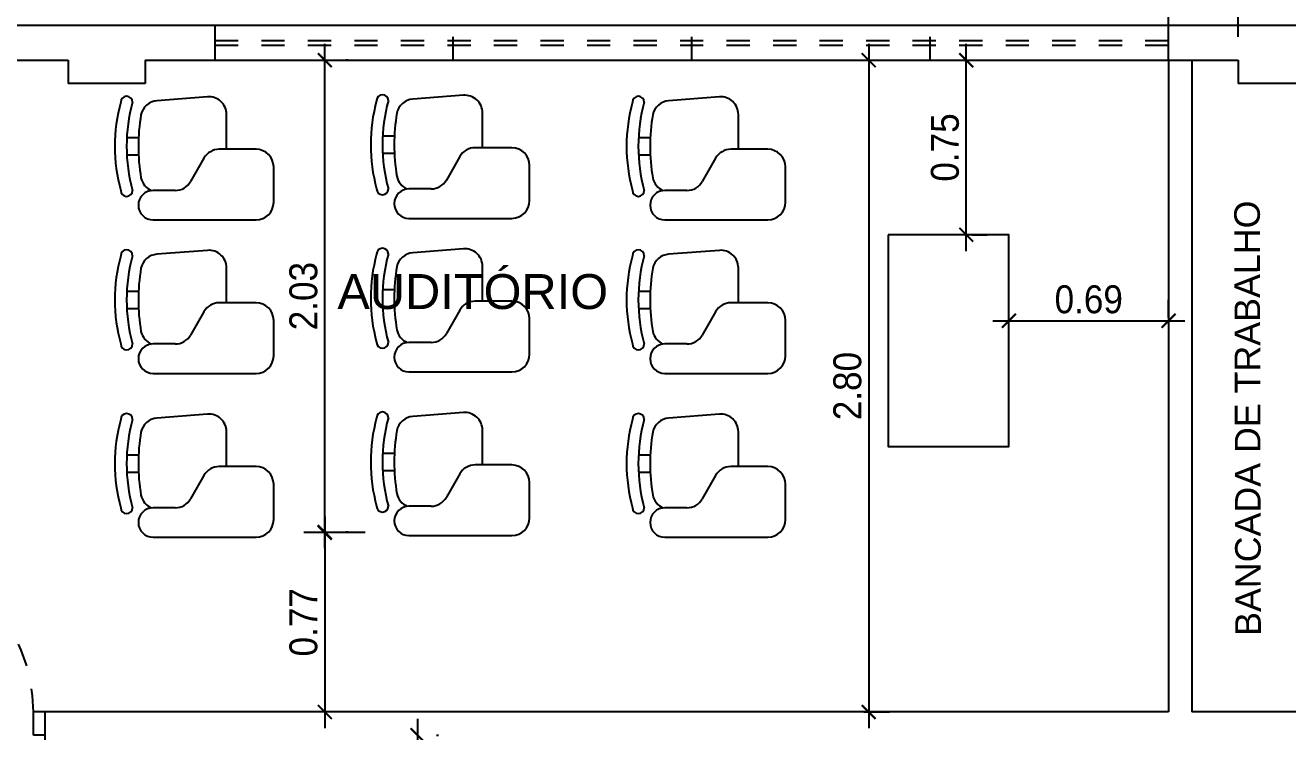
# Model space of a CAD drawing. Header units: millimetres. Extents: x 7034 to 7235, y -465 to -380.
# Drawn here: x 7111.54 to 7116.97, y -388.03 to -385 of the extents above; entities that cross this region are included whole.
import ezdxf

# ---------------------------------------------------------------- set-up
doc = ezdxf.new("R2010")
doc.units = ezdxf.units.MM
doc.header["$LTSCALE"] = 0.005
doc.linetypes.add('CONTINUO', pattern=[0])
doc.linetypes.add('DASHED', pattern=[19.05, 12.7, -6.35])
doc.layers.get('0').update_dxf_attribs({"linetype": 'CONTINUO'})
doc.layers.get('DEFPOINTS').update_dxf_attribs({"linetype": 'CONTINUO', "lineweight": 15})
for name, color, linetype in [('- COTAS', 12, 'Continuous'), ('0-COTAS', 12, 'Continuous'), ('ARQ-PEITORIAL', 4, 'Continuous'), ('ARQ_ALVENARIA', 6, 'Continuous'), ('ARQ_ESQUADRIA', 5, 'Continuous'), ('ARQ_JANELAALTA', 150, 'DASHED'), ('ARQ_TXT_AMBIENTE', 3, 'Continuous')]:
    doc.layers.add(name, color=color, linetype=linetype)
doc.layers.add('0-LAYOUT', color=250, linetype='Continuous', lineweight=25)
doc.styles.add('ARQ', font='arial.ttf', dxfattribs={"width": 0.9})
doc.styles.get("Standard").update_dxf_attribs({"font": 'arial.ttf'})
doc.dimstyles.new('1-50', dxfattribs={"dimtxt": 0.12, "dimasz": 0.06, "dimexe": 0.09, "dimexo": 0.1, "dimgap": 0.03, "dimtad": 1, "dimzin": 0, "dimdsep": 46, "dimtxsty": 'ARQ', "dimblk": 'ARCHTICK', "dimcen": 0, "dimdle": 0.07, "dimclrd": 1, "dimclre": 1, "dimclrt": 7, "dimadec": 0, "dimazin": 0, "dimtm": 1e-09, "dimtfac": 1, "dimtofl": 0, "dimtmove": 2, "dimatfit": 3, "dimldrblk": 'ARCHTICK', "dimfxl": 1, "dimtolj": 1, "dimtzin": 0, "dimlwd": -1, "dimlwe": -1, "dimarcsym": 0})

# ---------------------------------------------------------------- blocks, each defined once
blk = doc.blocks.new('A$C778229A4')
at = {"layer": '0-LAYOUT', "linetype": 'Continuous'}
for p, q in [((556.6, 737.6), (252.4, 714.2)), ((670.6, 423.4), (670.6, 632.1)), ((72, 493.9), (142.4, 493.9)), ((142.4, 388.1), (72, 388.1)), ((847, 423.4), (626.1, 423.4)), ((534.2, 370.1), (454.1, 229.7)), ((952.8, 105.8), (952.8, 317.5)), ((362.2, 176.4), (229.5, 176.4)), ((229.5, 0), (847, 0))]:
    blk.add_line(p, q, dxfattribs=at)
for centre, radius, start, end in [((1004.3, 441), 1004.3, 164.72346, 195.27654), ((70.8, 705.6), 35.3, 0, 180), ((1074.9, 441), 1004.3, 164.72346, 195.27654), ((260.5, 608.7), 105.8, 94.39871, 168.30549), ((564.7, 632.1), 105.8, 0, 94.39871), ((1283.9, 441), 1142.8, 170.47649, 189.52351), ((626.1, 317.5), 105.8, 90, 150.25512), ((847, 317.5), 105.8, 0, 90), ((260.5, 273.4), 105.8, 191.69451, 247.18493), ((362.2, 282.3), 105.8, 270, 330.25512), ((70.8, 176.4), 35.3, 180, 0), ((229.5, 88.2), 88.2, 90, 270), ((847, 105.8), 105.8, 270, 0)]:
    blk.add_arc(centre, radius, start, end, dxfattribs=at)
blk = doc.blocks.new('_ArchTick')
at = {"color": 0, "linetype": 'ByBlock', "const_width": 0.15}
blk.add_lwpolyline([(-0.5, -0.5), (0.5, 0.5)], dxfattribs=at)
blk = doc.blocks.new('*D7')
at = {"layer": '0-COTAS', "color": 1, "transparency": 16777216}
for p, q in [((7112.3593, -384.8969), (7112.3593, -384.4529)), ((7116.4593, -384.8969), (7116.4593, -384.4529)), ((7112.2893, -384.5429), (7116.5293, -384.5429))]:
    blk.add_line(p, q, dxfattribs=at)
at = {"layer": 'DEFPOINTS', "color": 0, "transparency": 16777216}
for p in [(7116.4593, -384.5429), (7112.3593, -384.9969), (7116.4593, -384.9969)]:
    blk.add_point(p, dxfattribs=at)
at = {"layer": '0-COTAS', "color": 1, "transparency": 16777216, "xscale": 0.06, "yscale": 0.06, "zscale": 0.06, "rotation": 180}
blk.add_blockref('_ArchTick', (7112.3593, -384.5429), dxfattribs=at)
at = {"layer": '0-COTAS', "color": 1, "transparency": 16777216, "xscale": 0.06, "yscale": 0.06, "zscale": 0.06}
blk.add_blockref('_ArchTick', (7116.4593, -384.5429), dxfattribs=at)
at = {"layer": '0-COTAS', "color": 7, "transparency": 16777216, "insert": (7114.4093, -384.4516), "char_height": 0.12, "attachment_point": 5, "style": 'ARQ'}
blk.add_mtext('\\A1;4.10', dxfattribs=at)
blk = doc.blocks.new('*D49')
at = {"layer": '0-COTAS', "color": 1, "transparency": 16777216}
for p, q in [((7116.7593, -384.8969), (7116.7593, -384.4529)), ((7117.0993, -384.8969), (7117.0993, -384.4529)), ((7117.1693, -384.5429), (7116.6893, -384.5429))]:
    blk.add_line(p, q, dxfattribs=at)
at = {"layer": 'DEFPOINTS', "color": 0, "transparency": 16777216}
for p in [(7116.7593, -384.5429), (7116.7593, -384.9969), (7117.0993, -384.9969)]:
    blk.add_point(p, dxfattribs=at)
at = {"layer": '0-COTAS', "color": 1, "transparency": 16777216, "xscale": 0.06, "yscale": 0.06, "zscale": 0.06, "rotation": 180}
blk.add_blockref('_ArchTick', (7116.7593, -384.5429), dxfattribs=at)
at = {"layer": '0-COTAS', "color": 1, "transparency": 16777216, "xscale": 0.06, "yscale": 0.06, "zscale": 0.06}
blk.add_blockref('_ArchTick', (7117.0993, -384.5429), dxfattribs=at)
at = {"layer": '0-COTAS', "color": 7, "transparency": 16777216, "insert": (7116.9293, -384.3519), "char_height": 0.12, "attachment_point": 5, "style": 'ARQ'}
blk.add_mtext('\\A1;0.34', dxfattribs=at)
blk = doc.blocks.new('*D50')
at = {"layer": '0-COTAS', "color": 1, "transparency": 16777216}
for p, q in [((7116.4593, -385.0469), (7116.4593, -384.4529)), ((7116.7593, -385.0469), (7116.7593, -384.4529)), ((7116.8293, -384.5429), (7116.3893, -384.5429))]:
    blk.add_line(p, q, dxfattribs=at)
at = {"layer": 'DEFPOINTS', "color": 0, "transparency": 16777216}
for p in [(7116.4593, -384.5429), (7116.4593, -385.1469), (7116.7593, -385.1469)]:
    blk.add_point(p, dxfattribs=at)
at = {"layer": '0-COTAS', "color": 1, "transparency": 16777216, "xscale": 0.06, "yscale": 0.06, "zscale": 0.06, "rotation": 180}
blk.add_blockref('_ArchTick', (7116.4593, -384.5429), dxfattribs=at)
at = {"layer": '0-COTAS', "color": 1, "transparency": 16777216, "xscale": 0.06, "yscale": 0.06, "zscale": 0.06}
blk.add_blockref('_ArchTick', (7116.7593, -384.5429), dxfattribs=at)
at = {"layer": '0-COTAS', "color": 7, "transparency": 16777216, "insert": (7116.2182, -384.3466), "char_height": 0.12, "attachment_point": 5, "style": 'ARQ'}
blk.add_mtext('\\A1;0.30', dxfattribs=at)
blk = doc.blocks.new('*D51')
at = {"layer": '0-COTAS', "color": 1, "transparency": 16777216}
for p, q in [((7112.0593, -384.8969), (7112.0593, -384.4529)), ((7112.3593, -384.8969), (7112.3593, -384.4529)), ((7112.4293, -384.5429), (7111.9893, -384.5429))]:
    blk.add_line(p, q, dxfattribs=at)
at = {"layer": 'DEFPOINTS', "color": 0, "transparency": 16777216}
for p in [(7112.0593, -384.5429), (7112.0593, -384.9969), (7112.3593, -384.9969)]:
    blk.add_point(p, dxfattribs=at)
at = {"layer": '0-COTAS', "color": 1, "transparency": 16777216, "xscale": 0.06, "yscale": 0.06, "zscale": 0.06, "rotation": 180}
blk.add_blockref('_ArchTick', (7112.0593, -384.5429), dxfattribs=at)
at = {"layer": '0-COTAS', "color": 1, "transparency": 16777216, "xscale": 0.06, "yscale": 0.06, "zscale": 0.06}
blk.add_blockref('_ArchTick', (7112.3593, -384.5429), dxfattribs=at)
at = {"layer": '0-COTAS', "color": 7, "transparency": 16777216, "insert": (7112.2093, -384.3466), "char_height": 0.12, "attachment_point": 5, "style": 'ARQ'}
blk.add_mtext('\\A1;0.30', dxfattribs=at)
blk = doc.blocks.new('*D52')
at = {"layer": '0-COTAS', "color": 1, "transparency": 16777216}
for p, q in [((7111.7293, -384.8969), (7111.7293, -384.4529)), ((7112.0593, -384.8969), (7112.0593, -384.4529)), ((7112.1293, -384.5429), (7111.6593, -384.5429))]:
    blk.add_line(p, q, dxfattribs=at)
at = {"layer": 'DEFPOINTS', "color": 0, "transparency": 16777216}
for p in [(7111.7293, -384.5429), (7111.7293, -384.9969), (7112.0593, -384.9969)]:
    blk.add_point(p, dxfattribs=at)
at = {"layer": '0-COTAS', "color": 1, "transparency": 16777216, "xscale": 0.06, "yscale": 0.06, "zscale": 0.06, "rotation": 180}
blk.add_blockref('_ArchTick', (7111.7293, -384.5429), dxfattribs=at)
at = {"layer": '0-COTAS', "color": 1, "transparency": 16777216, "xscale": 0.06, "yscale": 0.06, "zscale": 0.06}
blk.add_blockref('_ArchTick', (7112.0593, -384.5429), dxfattribs=at)
at = {"layer": '0-COTAS', "color": 7, "transparency": 16777216, "insert": (7111.521, -384.3466), "char_height": 0.12, "attachment_point": 5, "style": 'ARQ'}
blk.add_mtext('\\A1;0.33', dxfattribs=at)
blk = doc.blocks.new('*D53')
at = {"layer": '0-COTAS', "color": 1, "transparency": 16777216}
for p, q in [((7107.2293, -384.8969), (7107.2293, -384.4529)), ((7111.7293, -384.8969), (7111.7293, -384.4529)), ((7111.7993, -384.5429), (7107.1593, -384.5429))]:
    blk.add_line(p, q, dxfattribs=at)
at = {"layer": 'DEFPOINTS', "color": 0, "transparency": 16777216}
for p in [(7107.2293, -384.5429), (7107.2293, -384.9969), (7111.7293, -384.9969)]:
    blk.add_point(p, dxfattribs=at)
at = {"layer": '0-COTAS', "color": 1, "transparency": 16777216, "xscale": 0.06, "yscale": 0.06, "zscale": 0.06, "rotation": 180}
blk.add_blockref('_ArchTick', (7107.2293, -384.5429), dxfattribs=at)
at = {"layer": '0-COTAS', "color": 1, "transparency": 16777216, "xscale": 0.06, "yscale": 0.06, "zscale": 0.06}
blk.add_blockref('_ArchTick', (7111.7293, -384.5429), dxfattribs=at)
at = {"layer": '0-COTAS', "color": 7, "transparency": 16777216, "insert": (7109.4793, -384.4516), "char_height": 0.12, "attachment_point": 5, "style": 'ARQ'}
blk.add_mtext('\\A1;4.50', dxfattribs=at)
blk = doc.blocks.new('*D185')
at = {"layer": '- COTAS', "color": 1, "transparency": 16777216}
for p, q in [((7115.5897, -385.9669), (7115.5897, -385.0769)), ((7115.6133, -385.1469), (7115.6797, -385.1469)), ((7115.6133, -385.8969), (7115.6797, -385.8969))]:
    blk.add_line(p, q, dxfattribs=at)
at = {"layer": 'DEFPOINTS', "color": 0, "transparency": 16777216}
for p in [(7115.5133, -385.1469), (7115.5897, -385.1469), (7115.5133, -385.8969)]:
    blk.add_point(p, dxfattribs=at)
at = {"layer": '- COTAS', "color": 1, "transparency": 16777216, "xscale": 0.06, "yscale": 0.06, "zscale": 0.06}
for p, rotation in [((7115.5897, -385.1469), 90), ((7115.5897, -385.8969), 270)]:
    blk.add_blockref('_ArchTick', p, dxfattribs=dict(at, rotation=rotation))
at = {"layer": '- COTAS', "color": 7, "transparency": 16777216, "insert": (7115.4985, -385.5219), "char_height": 0.12, "attachment_point": 5, "rotation": 90, "style": 'ARQ'}
blk.add_mtext('\\A1;0.75', dxfattribs=at)
blk = doc.blocks.new('*D186')
at = {"layer": '- COTAS', "color": 1, "transparency": 16777216}
for p, q in [((7115.7733, -386.2519), (7115.7733, -386.1762)), ((7116.4593, -386.2519), (7116.4593, -386.1762)), ((7115.7033, -386.2662), (7116.5293, -386.2662))]:
    blk.add_line(p, q, dxfattribs=at)
at = {"layer": 'DEFPOINTS', "color": 0, "transparency": 16777216}
for p in [(7116.4593, -386.2662), (7115.7733, -386.3519), (7116.4593, -386.3519)]:
    blk.add_point(p, dxfattribs=at)
at = {"layer": '- COTAS', "color": 1, "transparency": 16777216, "xscale": 0.06, "yscale": 0.06, "zscale": 0.06, "rotation": 180}
blk.add_blockref('_ArchTick', (7115.7733, -386.2662), dxfattribs=at)
at = {"layer": '- COTAS', "color": 1, "transparency": 16777216, "xscale": 0.06, "yscale": 0.06, "zscale": 0.06}
blk.add_blockref('_ArchTick', (7116.4593, -386.2662), dxfattribs=at)
at = {"layer": '- COTAS', "color": 7, "transparency": 16777216, "insert": (7116.1163, -386.1749), "char_height": 0.12, "attachment_point": 5, "style": 'ARQ'}
blk.add_mtext('\\A1;0.69', dxfattribs=at)
blk = doc.blocks.new('*D194')
at = {"layer": '- COTAS', "color": 1, "transparency": 16777216}
for p, q in [((7112.832, -387.1066), (7112.832, -388.0169)), ((7113.0057, -387.1766), (7112.742, -387.1766)), ((7112.7674, -387.9469), (7112.742, -387.9469))]:
    blk.add_line(p, q, dxfattribs=at)
at = {"layer": 'DEFPOINTS', "color": 0, "transparency": 16777216}
for p in [(7113.1057, -387.1766), (7112.832, -387.9469), (7112.8674, -387.9469)]:
    blk.add_point(p, dxfattribs=at)
at = {"layer": '- COTAS', "color": 1, "transparency": 16777216, "xscale": 0.06, "yscale": 0.06, "zscale": 0.06}
for p, rotation in [((7112.832, -387.1766), 90), ((7112.832, -387.9469), 270)]:
    blk.add_blockref('_ArchTick', p, dxfattribs=dict(at, rotation=rotation))
at = {"layer": '- COTAS', "color": 7, "transparency": 16777216, "insert": (7112.7407, -387.5617), "char_height": 0.12, "attachment_point": 5, "rotation": 90, "style": 'ARQ'}
blk.add_mtext('\\A1;0.77', dxfattribs=at)
blk = doc.blocks.new('*D195')
at = {"layer": '- COTAS', "color": 1, "transparency": 16777216}
for p, q in [((7112.832, -387.2439), (7112.832, -385.0769)), ((7112.932, -385.1469), (7112.922, -385.1469)), ((7112.932, -387.1739), (7112.922, -387.1739))]:
    blk.add_line(p, q, dxfattribs=at)
at = {"layer": 'DEFPOINTS', "color": 0, "transparency": 16777216}
for p in [(7112.832, -385.1469), (7112.832, -385.1469), (7112.832, -387.1739)]:
    blk.add_point(p, dxfattribs=at)
at = {"layer": '- COTAS', "color": 1, "transparency": 16777216, "xscale": 0.06, "yscale": 0.06, "zscale": 0.06}
for p, rotation in [((7112.832, -385.1469), 90), ((7112.832, -387.1739), 270)]:
    blk.add_blockref('_ArchTick', p, dxfattribs=dict(at, rotation=rotation))
at = {"layer": '- COTAS', "color": 7, "transparency": 16777216, "insert": (7112.7407, -386.1604), "char_height": 0.12, "attachment_point": 5, "rotation": 90, "style": 'ARQ'}
blk.add_mtext('\\A1;2.03', dxfattribs=at)
blk = doc.blocks.new('*D202')
at = {"layer": '- COTAS', "color": 1, "transparency": 16777216}
for p, q in [((7113.2314, -388.8661), (7113.2314, -387.9769)), ((7113.3126, -388.0469), (7113.3214, -388.0469)), ((7113.2259, -388.7961), (7113.3214, -388.7961))]:
    blk.add_line(p, q, dxfattribs=at)
at = {"layer": 'DEFPOINTS', "color": 0, "transparency": 16777216}
for p in [(7113.2126, -388.0469), (7113.2314, -388.0469), (7113.1259, -388.7961)]:
    blk.add_point(p, dxfattribs=at)
at = {"layer": '- COTAS', "color": 1, "transparency": 16777216, "xscale": 0.06, "yscale": 0.06, "zscale": 0.06}
for p, rotation in [((7113.2314, -388.0469), 90), ((7113.2314, -388.7961), 270)]:
    blk.add_blockref('_ArchTick', p, dxfattribs=dict(at, rotation=rotation))
at = {"layer": '- COTAS', "color": 7, "transparency": 16777216, "insert": (7113.1401, -388.4215), "char_height": 0.12, "attachment_point": 5, "rotation": 90, "style": 'ARQ'}
blk.add_mtext('\\A1;0.75', dxfattribs=at)
blk = doc.blocks.new('A$C133811AD')
at = {"layer": 'ARQ_ESQUADRIA'}
for p, q in [((0.6943, 1.3747), (0.6943, 1.3047)), ((0.6943, 1.3747), (0.7013, 1.3747)), ((0.7313, 1.4007), (0.7013, 1.4007)), ((0.7013, 0.7007), (0.7013, 1.4007)), ((0.7313, 1.4007), (0.7313, 0.7007)), ((0.7383, 1.3747), (0.7313, 1.3747)), ((0.7383, 1.3747), (0.7383, 1.3047)), ((0.6553, 1.3467), (0.6943, 1.3467)), ((0.6553, 1.2487), (0.6553, 1.3467)), ((0.6943, 1.3327), (0.6693, 1.3327)), ((0.6693, 1.3327), (0.6693, 1.2627)), ((0.6943, 1.3047), (0.7013, 1.3047)), ((0.7383, 1.3047), (0.7313, 1.3047)), ((0.7773, 1.3467), (0.7383, 1.3467)), ((0.7383, 1.3327), (0.7633, 1.3327)), ((0.7633, 1.3327), (0.7633, 1.2627)), ((0.7773, 1.2487), (0.7773, 1.3467)), ((0.6553, 1.2487), (0.6693, 1.2487)), ((0.6693, 1.2627), (0.6693, 1.2627)), ((0.6693, 1.2627), (0.6693, 1.2487)), ((0.7633, 1.2627), (0.7633, 1.2487)), ((0.7633, 1.2627), (0.7633, 1.2627)), ((0.7633, 1.2487), (0.7773, 1.2487)), ((0.7013, 0.7007), (0.6513, 0.7007)), ((0.7013, 0.6007), (0.7013, 0.7007)), ((0.7313, 0.7007), (0.7013, 0.7007)), ((1.4013, 0.6007), (1.4013, 0.7007)), ((1.4513, 0.7007), (1.4013, 0.7007)), ((0.7013, 0.6007), (0.6513, 0.6007)), ((1.4513, 0.6007), (1.4013, 0.6007))]:
    blk.add_line(p, q, dxfattribs=at)
at = {"layer": 'ARQ_JANELAALTA'}
blk.add_arc((0.7007, 0.7007), 0.7007, 0, 87.4911, dxfattribs=at)
blk = doc.blocks.new('*D210')
at = {"layer": '- COTAS', "color": 1, "transparency": 16777216}
for p, q in [((7115.1703, -385.0769), (7115.1703, -388.0169)), ((7115.1496, -385.1469), (7115.2603, -385.1469)), ((7115.1496, -387.9469), (7115.2603, -387.9469))]:
    blk.add_line(p, q, dxfattribs=at)
at = {"layer": 'DEFPOINTS', "color": 0, "transparency": 16777216}
for p in [(7115.0496, -385.1469), (7115.0496, -387.9469), (7115.1703, -387.9469)]:
    blk.add_point(p, dxfattribs=at)
at = {"layer": '- COTAS', "color": 1, "transparency": 16777216, "xscale": 0.06, "yscale": 0.06, "zscale": 0.06}
for p, rotation in [((7115.1703, -385.1469), 90), ((7115.1703, -387.9469), 270)]:
    blk.add_blockref('_ArchTick', p, dxfattribs=dict(at, rotation=rotation))
at = {"layer": '- COTAS', "color": 7, "transparency": 16777216, "insert": (7115.0791, -386.5469), "char_height": 0.12, "attachment_point": 5, "rotation": 90, "style": 'ARQ'}
blk.add_mtext('\\A1;2.80', dxfattribs=at)

msp = doc.modelspace()

# ---------------------------------------------------------------- linework, layer by layer
at = {"layer": '0-LAYOUT'}
msp.add_lwpolyline([(7115.2533, -385.8969), (7115.2533, -386.8069), (7115.7733, -386.8069), (7115.7733, -385.8969)], close=True, dxfattribs=at)
at = {"layer": 'ARQ-PEITORIAL'}
for p, q in [((7116.4593, -385.1469), (7116.4593, -387.9469)), ((7116.5593, -385.1469), (7116.5593, -387.9469)), ((7116.4593, -387.9469), (7111.6293, -387.9469)), ((7111.6293, -388.0969), (7111.6293, -387.9469)), ((7117.0993, -387.9469), (7116.5593, -387.9469))]:
    msp.add_line(p, q, dxfattribs=at)
at = {"layer": 'ARQ_ALVENARIA'}
for p, q in [((7105.9493, -384.9969), (7122.1793, -384.9969)), ((7112.3593, -384.9969), (7112.3593, -385.1469)), ((7116.4593, -385.1469), (7116.4593, -384.9969)), ((7106.8093, -385.1469), (7111.7293, -385.1469)), ((7111.7293, -385.1469), (7111.7293, -385.2469)), ((7112.0593, -385.1469), (7112.3593, -385.1469)), ((7112.0593, -385.1469), (7112.0593, -385.2469)), ((7112.3593, -385.1469), (7116.4593, -385.1469)), ((7116.4593, -385.1469), (7116.7593, -385.1469)), ((7116.7593, -385.1469), (7116.7593, -385.2469)), ((7112.0593, -385.2469), (7111.7293, -385.2469)), ((7117.0993, -385.2469), (7116.7593, -385.2469))]:
    msp.add_line(p, q, dxfattribs=at)
at = {"layer": 'ARQ_JANELAALTA', "ltscale": 0.5}
for p, q in [((7113.3843, -385.1469), (7113.3843, -384.9969)), ((7114.4093, -385.1469), (7114.4093, -384.9969)), ((7115.4343, -385.1469), (7115.4343, -384.9969)), ((7112.3593, -385.0619), (7116.4593, -385.0619)), ((7112.3593, -385.0819), (7116.4593, -385.0819))]:
    msp.add_line(p, q, dxfattribs=at)
for p in [(7113.3843, -385.1469), (7114.4093, -385.1469), (7115.4343, -385.1469)]:
    msp.add_point(p, dxfattribs=at)

# ---------------------------------------------------------------- block references
at = {"layer": '- COTAS'}
msp.add_blockref('A$C133811AD', (7110.178, -388.6475), dxfattribs=at)
at = {"layer": '0-LAYOUT', "xscale": 0.0007168438189785798, "yscale": 0.0007168438189785798, "zscale": 0.0007168438189785798}
for p in [(7113.0293, -385.8263), (7111.9293, -385.8331), (7114.1293, -385.8331), (7111.9293, -386.4926), (7113.0293, -386.4858), (7114.1293, -386.4926), (7111.9293, -387.1962), (7113.0293, -387.1894), (7114.1293, -387.1962)]:
    msp.add_blockref('A$C778229A4', p, dxfattribs=at)

# ---------------------------------------------------------------- texts
at = {"layer": 'ARQ_TXT_AMBIENTE', "insert": (7116.747, -387.7908), "char_height": 0.11, "attachment_point": 1, "rotation": 90.1507}
msp.add_mtext_dynamic_manual_height_columns('    BANCADA DE TRABALHO', width=3.625548, gutter_width=12.5, heights=[0], dxfattribs=at)
at = {"layer": 'ARQ_TXT_AMBIENTE', "insert": (7112.8861, -386.0659), "char_height": 0.15, "attachment_point": 1}
msp.add_mtext_dynamic_manual_height_columns('AUDITÓRIO', width=2.72651, gutter_width=12.5, heights=[0], dxfattribs=at)

# ---------------------------------------------------------------- dimensions: what is measured, and where the dimension line sits
at = {"layer": '- COTAS'}
for base, p1, p2, picture, middle in [((7112.832, -385.1469), (7112.832, -387.1739), (7112.832, -385.1469), '*D195', (7112.7407, -386.1604)), ((7115.1703, -387.9469), (7115.0496, -385.1469), (7115.0496, -387.9469), '*D210', (7115.0791, -386.5469)), ((7115.5897, -385.1469), (7115.5133, -385.8969), (7115.5133, -385.1469), '*D185', (7115.4985, -385.5219)), ((7112.832, -387.9469), (7113.1057, -387.1766), (7112.8674, -387.9469), '*D194', (7112.7407, -387.5617)), ((7113.2314, -388.0469), (7113.1259, -388.7961), (7113.2126, -388.0469), '*D202', (7113.1401, -388.4215))]:
    dim = msp.add_linear_dim(base=base, p1=p1, p2=p2, angle=90, dimstyle='1-50', dxfattribs=at)
    dim.commit()
    dim.dimension.update_dxf_attribs({"geometry": picture, "text_midpoint": middle})
dim = msp.add_linear_dim(base=(7116.4593, -386.2662), p1=(7115.7733, -386.3519), p2=(7116.4593, -386.3519), dimstyle='1-50', dxfattribs=at)
dim.commit()
dim.dimension.update_dxf_attribs({"geometry": '*D186', "text_midpoint": (7116.1163, -386.1749)})
at = {"layer": '0-COTAS'}
for base, p1, p2, picture, middle in [((7111.7293, -384.5429), (7112.0593, -384.9969), (7111.7293, -384.9969), '*D52', (7111.521, -384.3466)), ((7116.4593, -384.5429), (7116.7593, -385.1469), (7116.4593, -385.1469), '*D50', (7116.2182, -384.3466)), ((7116.7593, -384.5429), (7117.0993, -384.9969), (7116.7593, -384.9969), '*D49', (7116.9293, -384.3519))]:
    dim = msp.add_linear_dim(base=base, p1=p1, p2=p2, dimstyle='1-50', dxfattribs=at)
    dim.commit()
    dim.dimension.update_dxf_attribs({"geometry": picture, "text_midpoint": middle, "dimtype": 160})
for base, p1, p2, picture, middle in [((7112.0593, -384.5429), (7112.3593, -384.9969), (7112.0593, -384.9969), '*D51', (7112.2093, -384.3466)), ((7107.2293, -384.5429), (7111.7293, -384.9969), (7107.2293, -384.9969), '*D53', (7109.4793, -384.4516)), ((7116.4593, -384.5429), (7112.3593, -384.9969), (7116.4593, -384.9969), '*D7', (7114.4093, -384.4516))]:
    dim = msp.add_linear_dim(base=base, p1=p1, p2=p2, dimstyle='1-50', dxfattribs=at)
    dim.commit()
    dim.dimension.update_dxf_attribs({"geometry": picture, "text_midpoint": middle})

doc.saveas('drawing.dxf')
